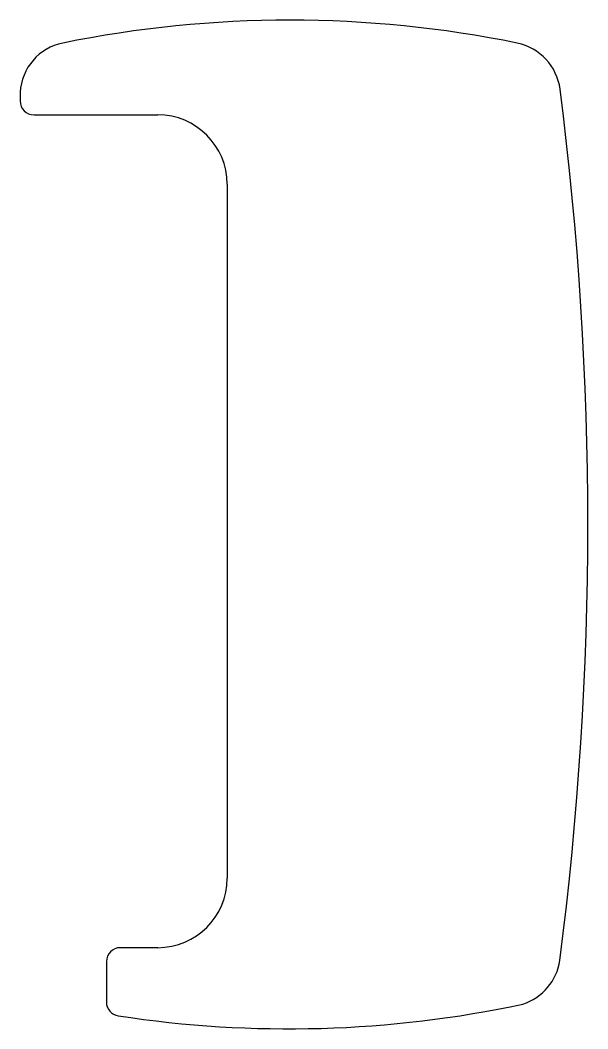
# Model space of a CAD drawing. Extents: x 0.1 to 41, y -72.8 to -0.2.
import ezdxf

# ---------------------------------------------------------------- set-up
doc = ezdxf.new("R2010")
doc.units = 0
doc.layers.add('DEFAULT', color=7, linetype='CONTINUOUS')

msp = doc.modelspace()

# ---------------------------------------------------------------- linework, layer by layer
at = {"layer": 'DEFAULT'}
for p, q in [((0.078, -5.377), (0.079, -6.002)), ((1.079, -7), (10, -7)), ((15, -12), (15, -62)), ((10, -67), (7.297, -67)), ((6.297, -68), (6.297, -70.918))]:
    msp.add_line(p, q, dxfattribs=at)
for centre, radius, start, end in [((19.529, -82.473), 82.292, 78.51733, 101.48221), ((3.902, -5.582), 3.829, 101.36127, 176.92165), ((35.095, -5.684), 3.941, 7.72623, 78.04879), ((-205.449, -36.487), 246.449, 352.67409, 7.30419), ((1.079, -6), 1, 180.092, 270), ((10, -12), 5, 0, 90), ((10, -62), 5, 270, 0), ((7.297, -68), 1, 90, 180), ((35.094, -67.324), 3.939, 287.98791, 351.41774), ((7.297, -70.918), 1, 180, 261.36748), ((19.444, 8.161), 81.006, 261.26879, 282.01713)]:
    msp.add_arc(centre, radius, start, end, dxfattribs=at)

doc.saveas('drawing.dxf')
